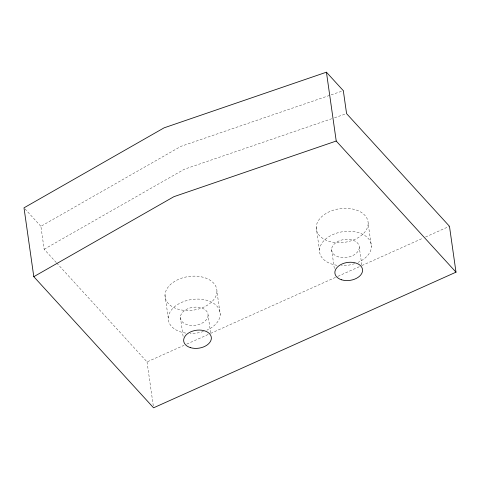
<?xml version="1.0" encoding="UTF-8"?>
<svg xmlns="http://www.w3.org/2000/svg" width="480" height="480" viewBox="0 0 480 480"><rect width="100%" height="100%" fill="white"/><g stroke="black" fill="none" stroke-linecap="round" stroke-linejoin="round"><path stroke-width="0.36" stroke-dasharray="2.4 1.8" d="M56.262 262.518L44.154 249.264L40.89 226.32L180.984 146.328L343.32 90.684M44.154 249.264L184.254 169.278L331.698 118.734M56.766 263.07L147.036 361.908L183.984 345.342M186.726 344.112L209.988 333.678M210.672 333.372L337.254 276.6M337.938 276.294L361.2 265.86M361.884 265.554L422.784 238.242M425.52 237.018L449.466 226.278M334.536 117.762L345.876 113.874M24.996 208.914L40.89 226.32M368.172 223.638A26.13 16.968 -8.1 0 1 328.884 241.254A26.13 16.968 -8.1 0 1 329.526 211.644A26.13 16.968 -8.1 0 1 368.172 223.638L371.436 246.588M359.316 247.464A13.938 9.048 -8.1 0 1 338.358 256.86A13.938 9.048 -8.1 0 1 338.706 241.068A13.938 9.048 -8.1 0 1 359.316 247.464L361.95 265.968M331.608 249.462L334.452 269.448M316.218 227.388L319.482 250.338M216.954 291.456A26.13 16.968 -8.1 0 1 177.666 309.072A26.13 16.968 -8.1 0 1 178.314 279.462A26.13 16.968 -8.1 0 1 216.954 291.456L220.224 314.406M208.098 315.282A13.938 9.048 -8.1 0 1 187.146 324.678A13.938 9.048 -8.1 0 1 187.488 308.886A13.938 9.048 -8.1 0 1 208.098 315.282L210.732 333.786M180.39 317.28L183.234 337.266M165 295.206L168.27 318.156M147.036 361.908L153.36 406.326M185.73 333.102A26.13 16.968 -8.1 0 1 172.464 308.754A26.13 16.968 -8.1 0 1 213.222 303.072A26.13 16.968 -8.1 0 1 206.91 330.15M203.49 331.476A26.13 16.968 -8.1 0 1 190.11 333.468M336.942 265.284A26.13 16.968 -8.1 0 1 323.682 240.936A26.13 16.968 -8.1 0 1 364.434 235.26A26.13 16.968 -8.1 0 1 358.128 262.332M354.702 263.658A26.13 16.968 -8.1 0 1 341.328 265.65"/><path stroke-width="0.72" d="M33.798 276.672L173.898 196.686L336.228 141.036L456 272.172L153.57 407.808L33.798 276.672L24 207.828L164.1 127.836L326.43 72.192L343.32 90.684L346.584 113.634L449.466 226.278L456 272.172M326.43 72.192L336.228 141.036M341.628 279.81A13.938 9.048 -8.1 0 0 362.58 270.414A13.938 9.048 -8.1 0 0 341.97 264.018A13.938 9.048 -8.1 0 0 341.628 279.81M190.41 347.628A13.938 9.048 -8.1 0 0 211.368 338.232A13.938 9.048 -8.1 0 0 190.758 331.836A13.938 9.048 -8.1 0 0 190.41 347.628"/></g></svg>
